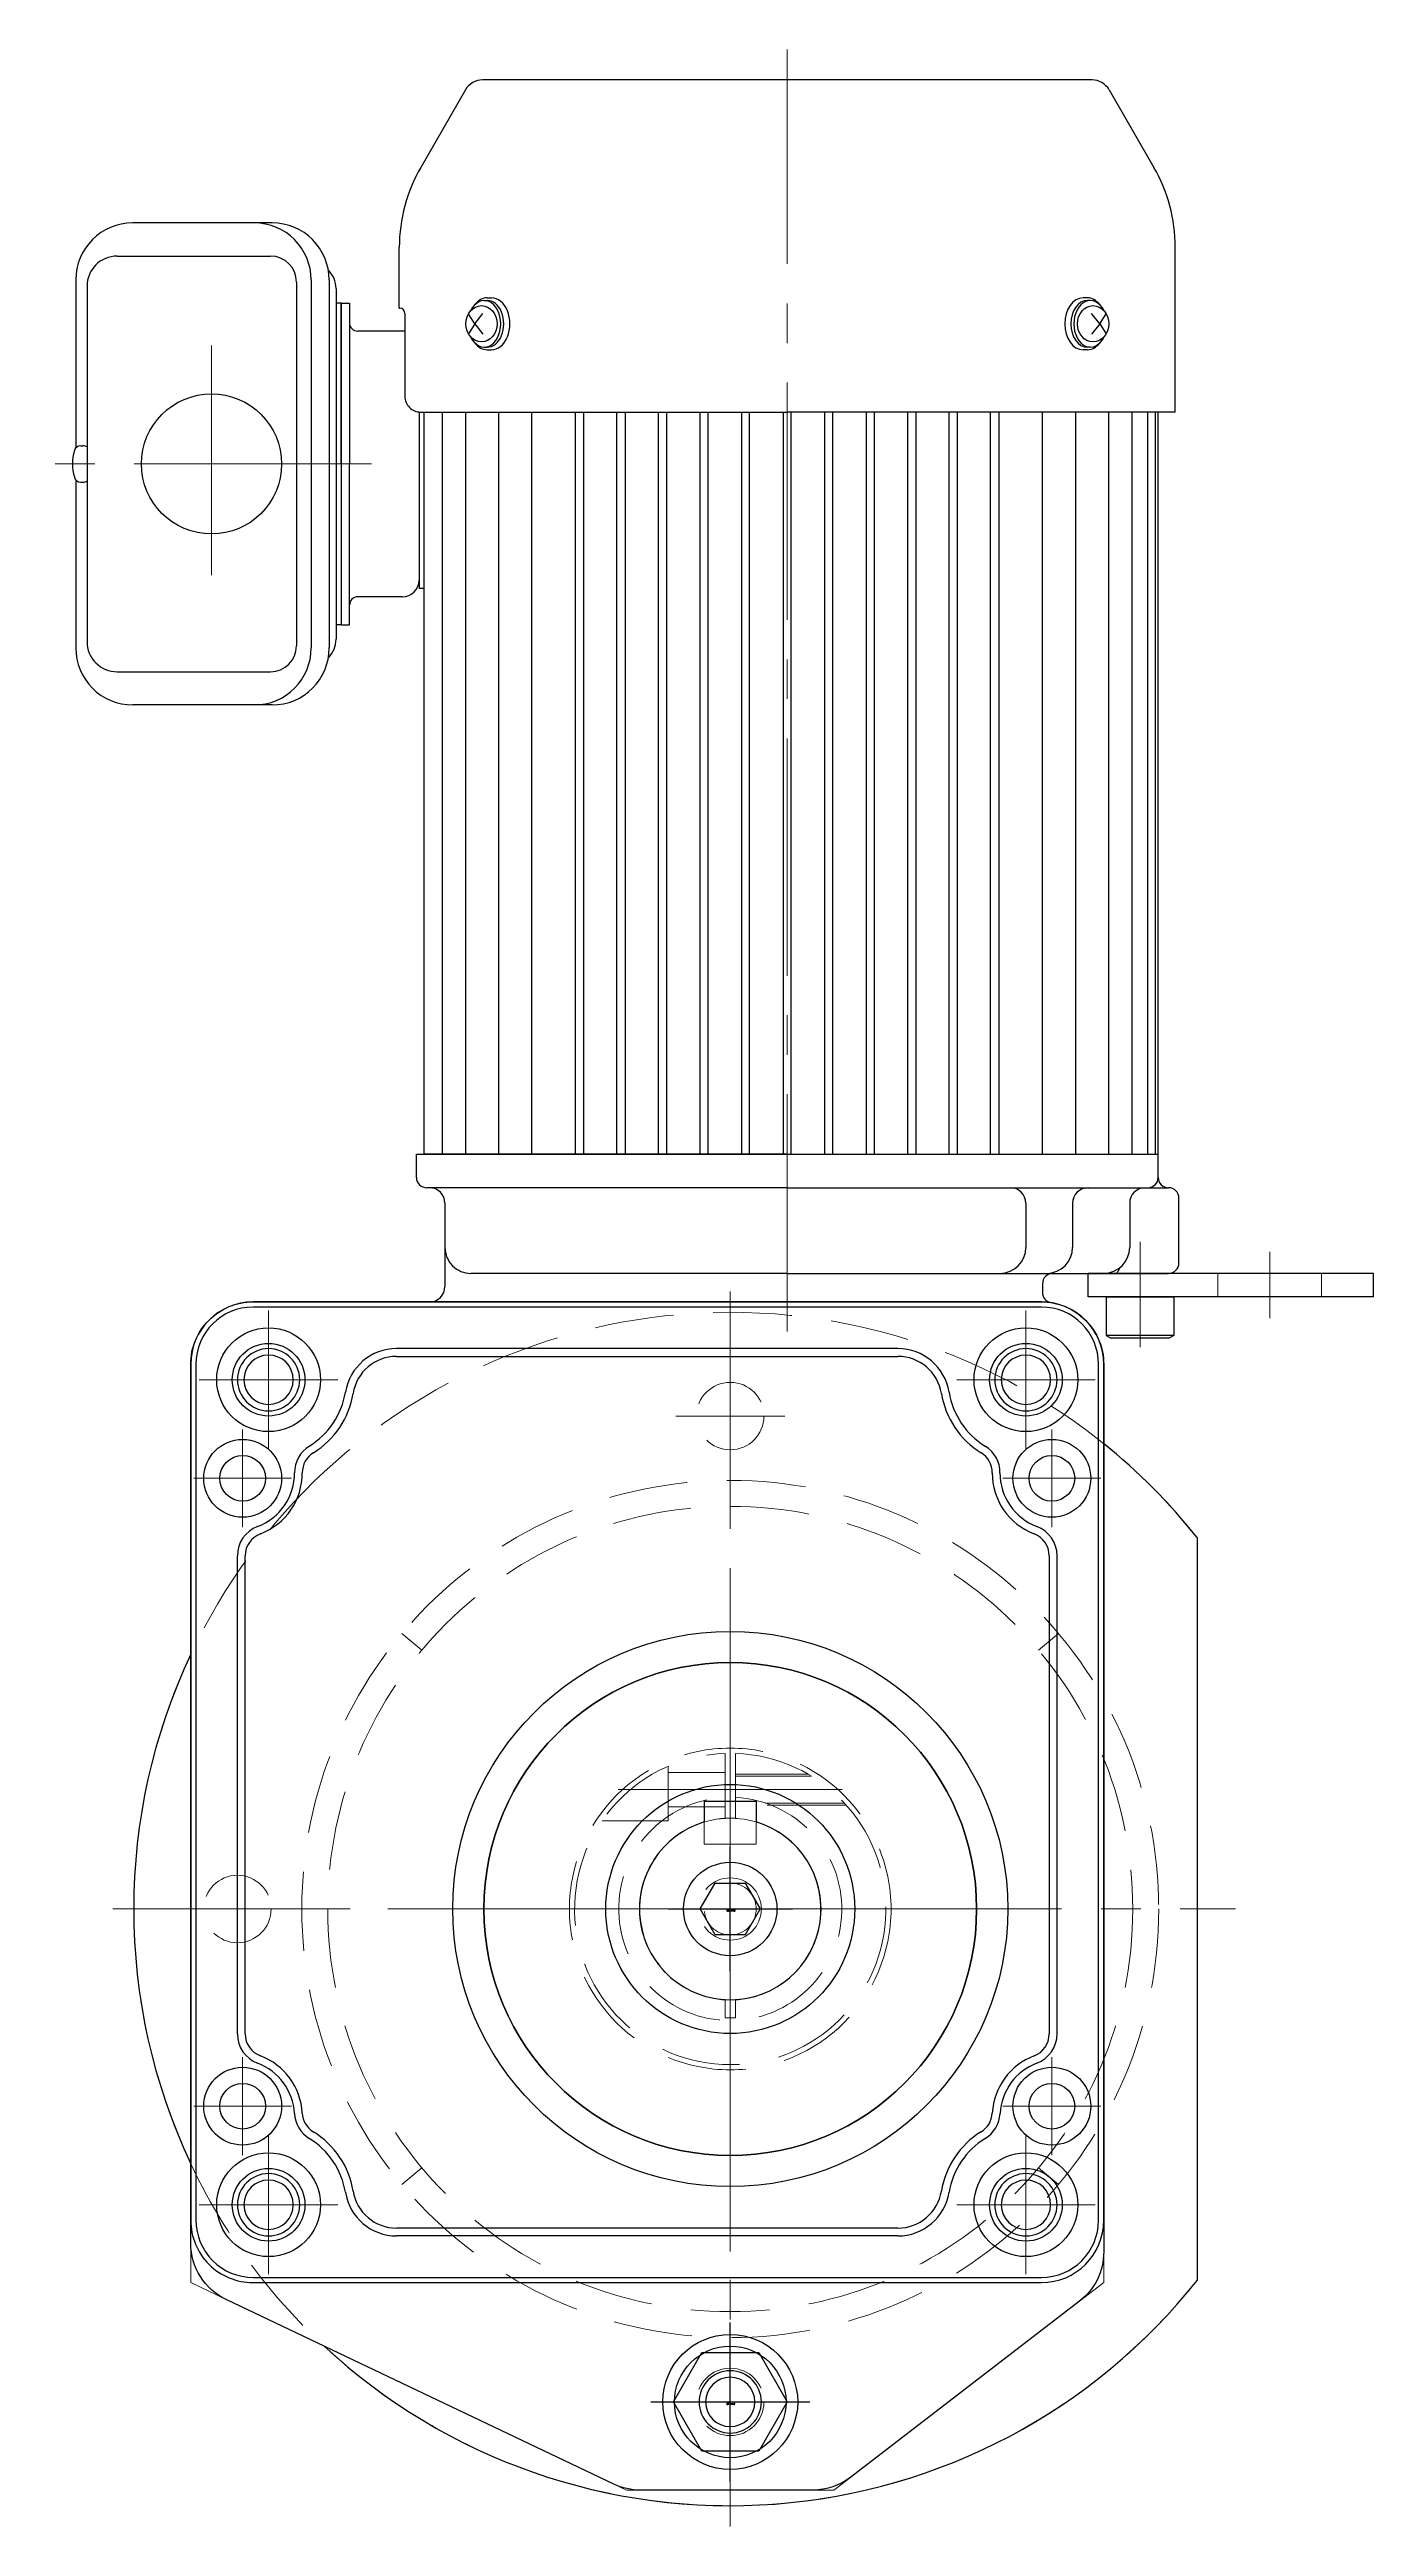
# Model space of a CAD drawing. Header units: millimetres. Extents: x 0 to 38884, y -3675 to 8056.
# Drawn here: x 13383.5 to 13638.7, y 3478.8 to 3956.2 of the extents above; entities that cross this region are included whole.
import ezdxf

# ---------------------------------------------------------------- set-up
doc = ezdxf.new("R2010")
doc.units = ezdxf.units.MM
doc.header["$LTSCALE"] = 2.4
doc.linetypes.add('CENTER2', pattern=[28.575, 19.05, -3.175, 3.175, -3.175])
doc.linetypes.add('HIDDEN', pattern=[9.525, 6.35, -3.175])
doc.layers.add('04_HIDDEN', color=2, linetype='HIDDEN', lineweight=13)
doc.layers.add('05_CENTER', color=4, linetype='CENTER2', lineweight=13)
doc.layers.add('10_DRAFT', color=8, linetype='Continuous', lineweight=0, plot=False)
doc.styles.add('KSS_TXT_L', font='txt.shx', dxfattribs={"height": 3, "bigfont": 'extfont2.shx'})

# ---------------------------------------------------------------- blocks, each defined once
blk = doc.blocks.new('SCSBN35-43a_1')
at = {"color": 0}
for p, q in [((-1, 21), (1, 21)), ((-1, 17.47), (-1, 21)), ((1, 17.47), (1, 21)), ((-1, -29.98), (-1, -17.47)), ((1, -29.98), (1, -17.47))]:
    blk.add_line(p, q, dxfattribs=at)
for radius, start, end in [(30, 271.9102, 268.0898), (17.5, 93.2758, 266.7242), (17.5, 273.2758, 86.7242)]:
    blk.add_arc((0, 0), radius, start, end, dxfattribs=at)
at = {"layer": '04_HIDDEN', "color": 0}
for p, q in [((-24.72, -17), (-12, -17)), ((-12, -27.5), (-12, -17)), ((-1, -19.7), (-12, -19.7)), ((22.36, -20), (1, -20)), ((22, -20.4), (1, -20.4)), ((-1, -26.3), (-12, -26.3)), ((15.64, -25.6), (1, -25.6)), ((14.97, -26), (1, -26))]:
    blk.add_line(p, q, dxfattribs=at)
blk.add_arc((0, 0), 21.5, 272.6659, 267.3341, dxfattribs=at)
at = {"layer": '05_CENTER', "color": 0}
for p, q in [((0, 33.15), (0, -33.15)), ((33.15, 0), (-33.15, 0)), ((21.59, -23), (-21.59, -23))]:
    blk.add_line(p, q, dxfattribs=at)
blk = doc.blocks.new('A$C527C7C34_1')
at = {"color": 0}
for p, q in [((-5, 16.77), (-5, 12.5)), ((5, 12.5), (5, 16.77)), ((-5, 12.5), (5, 12.5))]:
    blk.add_line(p, q, dxfattribs=at)
for radius in [17.5, 6, 5]:
    blk.add_circle((0, 0), radius, dxfattribs=at)
at = {"layer": '05_CENTER'}
for p, q in [((0, 21.5), (0, -21.5)), ((-21.5, 0), (21.5, 0))]:
    blk.add_line(p, q, dxfattribs=at)
blk = doc.blocks.new('A$C35045EA2_1')
at = {"color": 0, "linetype": 'CENTER2'}
for p, q in [((0, -12), (0, 12)), ((-12, 0), (12, 0))]:
    blk.add_line(p, q, dxfattribs=at)
at = {"color": 0}
for p, q in [((-5.77, 0), (-2.89, 5)), ((-2.89, 5), (2.89, 5)), ((2.89, 5), (5.77, 0)), ((-2.89, -5), (-5.77, 0)), ((5.77, 0), (2.89, -5)), ((2.89, -5), (-2.89, -5))]:
    blk.add_line(p, q, dxfattribs=at)
blk.add_circle((0, 0), 9, dxfattribs=at)
at = {"layer": '10_DRAFT', "style": 'KSS_TXT_L'}
blk.add_text('CS-M12', height=0.3, dxfattribs=at).set_placement((-0.7, -0.46))
blk = doc.blocks.new('A$C285C78E6_1')
at = {"color": 0, "linetype": 'CENTER2'}
for p, q in [((0, -15.31), (0, 15.31)), ((-15.31, 0), (15.31, 0))]:
    blk.add_line(p, q, dxfattribs=at)
at = {"color": 0}
for p, q in [((-10.97, 0), (-5.48, 9.5)), ((-5.48, 9.5), (5.48, 9.5)), ((5.48, 9.5), (10.97, 0)), ((-5.48, -9.5), (-10.97, 0)), ((10.97, 0), (5.48, -9.5)), ((5.48, -9.5), (-5.48, -9.5))]:
    blk.add_line(p, q, dxfattribs=at)
for radius in [13, 10.75]:
    blk.add_circle((0, 0), radius, dxfattribs=at)
at = {"layer": '10_DRAFT', "style": 'KSS_TXT_L'}
blk.add_text('BT-M12', height=0.3, dxfattribs=at).set_placement((-0.7, -0.55))
blk = doc.blocks.new('A$C7E3831AE_1')
at = {"color": 0}
blk.add_line((90, 71.59), (90, -71.59), dxfattribs=at)
for centre in [(0, 95), (-95, 0), (0, -95)]:
    blk.add_circle(centre, 6.5, dxfattribs=at)
for start, end in [(38.5, 132.8943), (132.8943, 154.7356), (154.7356, 205.2644), (205.2644, 308.762), (308.762, 321.5)]:
    blk.add_arc((0, 0), 115, start, end, dxfattribs=at)
at = {"layer": '04_HIDDEN'}
for p, q in [((-63.28, 53.09), (-59.45, 49.88)), ((63.28, 53.09), (59.45, 49.88)), ((-63.28, -53.09), (-59.45, -49.88)), ((63.28, -53.09), (59.45, -49.88))]:
    blk.add_line(p, q, dxfattribs=at)
for radius in [82.6, 77.6, 31]:
    blk.add_circle((0, 0), radius, dxfattribs=at)
at = {"layer": '05_CENTER'}
for p, q in [((0, 119), (0, -119)), ((-10.5, 95), (10.5, 95)), ((-95, -10.5), (-95, 10.5)), ((-119, 0), (97.42, 0)), ((-10.5, -95), (10.5, -95))]:
    blk.add_line(p, q, dxfattribs=at)
blk = doc.blocks.new('M12Tz_1')
at = {"color": 0}
for radius in [6, 4.75]:
    blk.add_circle((0, 0), radius, dxfattribs=at)
at = {"layer": '05_CENTER'}
for p, q in [((0, -10.33), (0, 10.33)), ((10.33, 0), (-10.33, 0))]:
    blk.add_line(p, q, dxfattribs=at)
blk = doc.blocks.new('A$C5C8B0B06_1')
at = {"color": 0}
blk.add_line((-64.42, -104), (-39.34, -104), dxfattribs=at)
blk.add_lwpolyline([(-64.42, -104), (105, -104, 0.414214), (117, -92), (117, 60, 0.414214), (105, 72), (-66.09, 72, 0.232852), (-75.6, 67.32), (-109.51, 23.24, 0.165408), (-112, 15.92), (-112, -17.29, 0.111564), (-110.83, -22.45), (-75.26, -97.16, 0.289281), (-64.42, -104)], format="xyb", dxfattribs=at)
blk.add_circle((0, 0), 47.5, dxfattribs=at)
at = {"layer": '05_CENTER'}
for p, q in [((0, 55.88), (0, -55.88)), ((-55.88, 0), (55.88, 0))]:
    blk.add_line(p, q, dxfattribs=at)
at = {"layer": '10_DRAFT'}
blk.add_line((-72, 72), (-55.25, 72), dxfattribs=at)
for points in [[(-75.6, 67.32), (-72, 72), (-66.09, 72)], [(-112, 15.92), (-112, 20), (-109.51, 23.24)], [(-112, -17.29), (-112, -20), (-110.83, -22.45)], [(-75.26, -97.16), (-72, -104), (-64.42, -104)]]:
    blk.add_lwpolyline(points, dxfattribs=at)
for p in [(-57, 57), (102, 57), (-95, 0), (-57, -89), (102, -89)]:
    blk.add_blockref('M12Tz_1', p)
blk = doc.blocks.new('GM-SHYPF-RH 0.75kW、1／5～1／60、200V、60Hza_1')
at = {"color": 0}
for p, q in [((-122.5, 124), (-122.5, 69)), ((-118, 124), (-122.5, 124)), ((-118, 124), (-118, 69)), ((-124.5, 86.5), (-137, 86.5)), ((-350.6, 73.04), (-335.65, 81.67)), ((-288.5, 85.8), (-320.25, 85.8)), ((-288.5, 85.8), (-288.5, 11)), ((-145.5, 82.5), (-288.5, 82.5)), ((-145.5, 82), (-288.5, 82)), ((-145.5, -60.5), (-145.5, 82.5)), ((-141, 82.5), (-145.5, 82.5)), ((-145.5, 11), (-145.5, 82.5)), ((-139, 11), (-139, 84.5)), ((-122.5, 11), (-122.5, 84.5)), ((-118, 85.5), (-110.5, 85.5)), ((-118, 72.5), (-118, 85.5)), ((-110.5, 85.5), (-110.5, 72.5)), ((-110.5, 85.5), (-110, 84.63)), ((-110, 84.63), (-110, 73.37)), ((-145.5, 80.5), (-288.5, 80.5)), ((-145.5, 77.5), (-288.5, 77.5)), ((-136, 77), (-127.5, 77)), ((-305.5, 71.25), (-307.43, 72.46)), ((-305.5, 71.25), (-303.57, 72.46)), ((-145.5, 73), (-288.5, 73)), ((-122.5, 74.5), (-123.5, 75.08)), ((-118, 72.5), (-110.5, 72.5)), ((-110.5, 72.5), (-110, 73.37)), ((60, 72), (-105, 72)), ((-352.5, 69.75), (-352.5, -47.75)), ((-310.5, 68.84), (-310.5, 68.02)), ((-310, 69.41), (-310, 68.84)), ((-305.5, 71.25), (-307.5, 69.67)), ((-305.5, 71.25), (-303.5, 69.67)), ((-301, 69.41), (-301, 68.84)), ((-300.5, 68.84), (-300.5, 68.02)), ((-118, 69), (-122.5, 69)), ((60, 71), (-105, 71)), ((-145.5, 66.59), (-288.5, 66.59)), ((-136, 66), (-127.5, 66)), ((24.09, 63), (-68.09, 63)), ((-32.53, 63), (-47.5, 63)), ((-145.5, 60.22), (-288.5, 60.22)), ((-120.5, 60.19), (-118.83, 60.19)), ((-117, 60), (-117, -92)), ((-116, 60), (-116, -92)), ((-68.09, 61.5), (24.09, 61.5)), ((71, -92), (71, 60)), ((72, -92), (72, 60)), ((-136, 56.99), (-127.5, 56.99)), ((-145.5, 51.85), (-288.5, 51.85)), ((-145.5, 50.2), (-288.5, 50.2)), ((-145.5, 43.84), (-288.5, 43.84)), ((-145.5, 42.21), (-288.5, 42.21)), ((-145.5, 35.81), (-288.5, 35.81)), ((-145.5, 34.22), (-288.5, 34.22)), ((-108, 32.32), (-108, -64.32)), ((-106.5, -64.32), (-106.5, 32.32)), ((61.5, 32.32), (61.5, -64.32)), ((63, 32.32), (63, -64.32)), ((-145.5, 27.78), (-288.5, 27.78)), ((-145.5, 26.24), (-288.5, 26.24)), ((-145.5, 19.75), (-288.5, 19.75)), ((-145.5, 18.26), (-288.5, 18.26)), ((-145.5, 11.73), (-288.5, 11.73)), ((-288.5, -59.72), (-288.5, 11)), ((-145.5, 10.27), (-288.5, 10.27)), ((-145.5, 11), (-145.5, -59)), ((-139, 11), (-139, -58.5)), ((-122.5, 11), (-122.5, -50)), ((-20.8, 5), (-16.77, 5)), ((-20.8, -5), (-20.8, 5)), ((-145.5, 3.74), (-288.5, 3.74)), ((-145.5, 2.25), (-288.5, 2.25)), ((-145.5, -4.24), (-288.5, -4.24)), ((-145.5, -5.78), (-288.5, -5.78)), ((-20.8, -5), (-16.77, -5)), ((-145.5, -12.22), (-288.5, -12.22)), ((-145.5, -13.81), (-288.5, -13.81)), ((-145.5, -20.21), (-288.5, -20.21)), ((-145.5, -21.84), (-288.5, -21.84)), ((-145.5, -28.2), (-288.5, -28.2)), ((-145.5, -29.85), (-288.5, -29.85)), ((-145.5, -38.22), (-288.5, -38.22)), ((-310.5, -46.84), (-310.5, -46.02)), ((-310, -47.41), (-310, -46.84)), ((-305.5, -49.25), (-307.5, -47.67)), ((-305.5, -49.25), (-303.5, -47.67)), ((-301, -47.41), (-301, -46.84)), ((-300.5, -46.84), (-300.5, -46.02)), ((-145.5, -44.59), (-288.5, -44.59)), ((-350.6, -51.04), (-335.65, -59.67)), ((-305.5, -49.25), (-307.43, -50.46)), ((-305.5, -49.25), (-303.57, -50.46)), ((-145.5, -51), (-288.5, -51)), ((-145.5, -55.5), (-288.5, -55.5)), ((-136, -55), (-120, -55)), ((-145.5, -59), (-288.5, -59)), ((-288.5, -60), (-254.5, -60)), ((-254.5, -59), (-254.5, -60)), ((-141, -60.5), (-145.5, -60.5)), ((-308.5, -63.8), (-320.25, -63.8)), ((-308.5, -63.8), (-308.5, -63.72)), ((-307.5, -62.72), (-291.5, -62.72)), ((-304.1, -63.2), (-304.1, -71.8)), ((-252.9, -63.2), (-252.9, -71.8)), ((-312.3, -76), (-244.7, -76)), ((-309.5, -75), (-309.5, -73.4)), ((-309.5, -73.4), (-278.5, -73.4)), ((-278.5, -75), (-309.5, -75)), ((-309.5, -75), (-247.5, -75)), ((-309.5, -75), (-309.5, -76)), ((-247.5, -73.4), (-278.5, -73.4)), ((-278.5, -75), (-247.5, -75)), ((-247.5, -75), (-247.5, -73.4)), ((-247.5, -75), (-247.5, -76)), ((-313.95, -77.31), (-243.05, -77.31)), ((-313.95, -80.78), (-243.05, -80.78)), ((-313.55, -83.62), (-243.45, -83.62)), ((-324.95, -88.31), (-324.95, -115.17)), ((-318.55, -118.2), (-318.55, -88.62)), ((-238.45, -118.2), (-238.45, -88.62)), ((-232.05, -88.31), (-232.05, -115.17)), ((24.09, -93.5), (-68.09, -93.5)), ((24.09, -95), (-68.09, -95)), ((-32.53, -95), (-47.5, -95)), ((-105, -103), (60, -103)), ((-105, -104), (60, -104)), ((-312.75, -124), (-244.25, -124)), ((-313.95, -126.17), (-281.56, -126.17)), ((-282, -125.2), (-282, -124.8)), ((-275.44, -126.17), (-243.05, -126.17)), ((-275, -125.2), (-275, -124.8))]:
    blk.add_line(p, q, dxfattribs=at)
for centre, radius in [((-102, 57), 10), ((-83, 62), 7.5), ((38, 62), 7.5), ((57, 57), 10), ((-102, 57), 7), ((-83, 62), 4.4), ((38, 62), 4.4), ((57, 57), 7), ((0, 0), 53.5), ((0, 0), 47.5), ((0, 0), 24), ((-102, -89), 10), ((57, -89), 10), ((-102, -89), 7), ((57, -89), 7), ((-278.5, -100), 13.5), ((-83, -94), 7.5), ((-83, -94), 4.4), ((38, -94), 7.5), ((38, -94), 4.4)]:
    blk.add_circle(centre, radius, dxfattribs=at)
for centre, radius, start, end in [((-137, 84.5), 2, 90, 180), ((-124.5, 84.5), 2, 0, 90), ((-320.25, 55), 30.8, 90, 120), ((-141, 84.5), 2, 270, 0), ((-141, 80.5), 2, 0, 90), ((-136, 80), 3, 180, 270), ((-127.5, 72), 5, 0, 90), ((-348.7, 69.75), 3.8, 120, 180), ((-105, 60), 12, 90, 180), ((60, 60), 12, 0, 90), ((-136, 69), 3, 180, 270), ((-105, 60), 11, 90, 180), ((60, 60), 11, 0, 90), ((-127.5, 61), 5, 0, 90), ((-120.5, 62.19), 2, 180, 270), ((-68.09, 57), 6, 90, 159.3338), ((24.09, 57), 6, 20.6662, 90), ((-118.83, 62.19), 2, 270, 350.9859), ((-84, 63), 12.5, 269.6249, 339.3338), ((-84, 63), 11, 269.6249, 339.3338), ((-68.09, 57), 4.5, 90, 159.3338), ((24.09, 57), 4.5, 20.6662, 90), ((40, 63), 12.5, 200.6662, 266.9553), ((40, 63), 11, 200.6662, 266.9553), ((-136, 53.99), 3, 90, 180), ((-127.5, 51.99), 5, 0, 90), ((-102, 57), 15, 279.2069, 328.412), ((-102, 57), 16.5, 279.2069, 328.412), ((-84.11, 46), 6, 89.6249, 148.412), ((-84.11, 46), 4.5, 89.6249, 148.412), ((39.1, 46.02), 4.5, 31.5123, 86.9553), ((39.1, 46.02), 6, 31.5123, 86.9553), ((57, 57), 16.5, 211.5123, 260.7931), ((57, 57), 15, 211.5123, 260.7931), ((-98, 32.32), 10, 99.2069, 180), ((-98, 32.32), 8.5, 99.2069, 180), ((53, 32.32), 8.5, 0, 80.7931), ((53, 32.32), 10, 0, 80.7931), ((0, 0), 17.5, 196.6015, 163.3985), ((-348.7, -47.75), 3.8, 180, 240), ((-127.5, -50), 5, 270, 0), ((-136, -58), 3, 90, 180), ((-120, -58), 3, 0, 90), ((-320.25, -33), 30.8, 240, 270), ((-291.5, -59.72), 3, 270, 0), ((-256.1, -63.2), 3.2, 0, 90), ((-141, -58.5), 2, 270, 0), ((-307.5, -63.72), 1, 90, 180), ((-300.9, -63.2), 3.2, 171.3332, 180), ((-98, -64.32), 10, 180, 260.7931), ((-98, -64.32), 8.5, 180, 260.7931), ((53, -64.32), 8.5, 279.2069, 0), ((53, -64.32), 10, 279.2069, 0), ((-312.3, -81), 5, 90, 135.074), ((-305.7, -71.8), 1.6, 270, 0), ((-251.3, -71.8), 1.6, 180, 270), ((-244.7, -81), 5, 44.926, 90), ((-102, -89), 15, 31.586, 80.7931), ((-102, -89), 16.5, 31.586, 80.7931), ((57, -89), 16.5, 99.2069, 148.4898), ((57, -89), 15, 99.2069, 148.4898), ((-313.95, -88.31), 11, 90, 180), ((-313.95, -91.78), 11, 90, 180), ((-243.05, -88.31), 11, 0, 90), ((-243.05, -91.78), 11, 0, 90), ((-84.11, -78), 6, 211.586, 270.3738), ((-84.11, -78), 4.5, 211.586, 270.3738), ((39.1, -78.02), 4.5, 273.046, 328.4898), ((-313.55, -88.62), 5, 90, 180), ((-243.45, -88.62), 5, 0, 90), ((-84, -95), 12.5, 20.6684, 90.3738), ((-84, -95), 11, 20.6684, 90.3738), ((40, -95), 12.5, 93.046, 159.3316), ((40, -95), 11, 93.046, 159.3316), ((39.1, -78.02), 6, 273.046, 328.4898), ((-68.09, -89), 4.5, 200.6684, 270), ((24.09, -89), 4.5, 270, 339.3316), ((-105, -92), 12, 180, 270), ((-105, -92), 11, 180, 270), ((-68.09, -89), 6, 200.6684, 270), ((24.09, -89), 6, 270, 339.3316), ((60, -92), 12, 270, 0), ((60, -92), 11, 270, 0), ((-313.95, -115.17), 11, 180, 270), ((-312.75, -118.2), 5.8, 180, 270), ((-244.25, -118.2), 5.8, 270, 0), ((-243.05, -115.17), 11, 270, 0), ((-280.5, -124.8), 1.5, 147.769, 180), ((-276.5, -124.8), 1.5, 0, 32.231), ((-280.7, -125.2), 1.3, 180, 253.3985), ((-278.5, -117.82), 9, 253.3985, 286.6015), ((-276.3, -125.2), 1.3, 286.6015, 0)]:
    blk.add_arc(centre, radius, start, end, dxfattribs=at)
for centre, major_axis, start_param, end_param in [((-305.5, 69.41), (4.5, 0), 2.158707, 7.266071), ((-305.5, 68.84), (5, 0), 2.402321, 3.141593), ((-305.5, 68.02), (5, 0), 3.141593, 6.283185), ((-305.5, 68.84), (4.5, 0), 3.141593, 6.283185), ((-305.5, 68.84), (5, 0), 0, 0.739272), ((-305.5, -46.02), (5, 0), 0, 3.141593), ((-305.5, -46.84), (5, 0), 3.141593, 3.880864), ((-305.5, -47.41), (4.5, 0), 5.300299, 10.407664), ((-305.5, -46.84), (4.5, 0), 0, 3.141593), ((-305.5, -46.84), (5, 0), 5.543913, 6.283185)]:
    blk.add_ellipse(centre, major_axis=major_axis, ratio=0.707107, start_param=start_param, end_param=end_param, dxfattribs=at)
for centre in [(-305.5, 69.94), (-305.5, -47.94)]:
    blk.add_ellipse(centre, major_axis=(3.5, 0), ratio=0.860398, dxfattribs=at)
at = {"layer": '04_HIDDEN', "color": 0}
for p, q in [((-118, 114), (-122.5, 114)), ((-118, 94), (-122.5, 94))]:
    blk.add_line(p, q, dxfattribs=at)
at = {"layer": '05_CENTER', "color": 0}
for p, q in [((-113.85, 104), (-126.65, 104)), ((-108.29, 79), (-128.59, 79)), ((-102, 70.35), (-102, 43.65)), ((-83, 71.43), (-83, 52.57)), ((38, 71.43), (38, 52.57)), ((57, 70.35), (57, 43.65)), ((0, -66), (0, 66)), ((-73.57, 62), (-92.43, 62)), ((47.43, 62), (28.57, 62)), ((-88.65, 57), (-115.35, 57)), ((70.35, 57), (43.65, 57)), ((-111.29, 11), (-358.36, 11)), ((66, 0), (-66, 0)), ((-278.5, -69.17), (-278.5, -131.23)), ((-102, -75.65), (-102, -102.35)), ((57, -75.65), (57, -102.35)), ((-83, -84.57), (-83, -103.43)), ((38, -84.57), (38, -103.43)), ((-88.65, -89), (-115.35, -89)), ((70.35, -89), (43.65, -89)), ((-73.57, -94), (-92.43, -94)), ((47.43, -94), (28.57, -94)), ((-301.32, -100), (-257.04, -100))]:
    blk.add_line(p, q, dxfattribs=at)

msp = doc.modelspace()

# ---------------------------------------------------------------- linework, layer by layer
msp.add_line((13604.6988, 3669.4359), (13604.6988, 3526.2577))
for start, end in [(38.49995, 51.237988), (154.735589, 205.264411), (227.105713, 321.50005)]:
    msp.add_arc((13514.6988, 3597.8468), 115, start, end)

# ---------------------------------------------------------------- block references
at = {"color": 4, "rotation": 270}
msp.add_blockref('GM-SHYPF-RH 0.75kW、1／5～1／60、200V、60Hza_1', (13514.6988, 3597.8468), dxfattribs=at)
at = {"xscale": -1, "rotation": 270}
msp.add_blockref('A$C5C8B0B06_1', (13514.6988, 3597.8468), dxfattribs=at)
for name, p in [('A$C35045EA2_1', (13514.6988, 3597.8468)), ('A$C285C78E6_1', (13514.6988, 3502.8468))]:
    msp.add_blockref(name, p)
at = {"layer": '04_HIDDEN'}
for name in ['A$C7E3831AE_1', 'A$C527C7C34_1']:
    msp.add_blockref(name, (13514.6988, 3597.8468), dxfattribs=at)
at = {"layer": '04_HIDDEN', "color": 4, "xscale": -1, "rotation": 180}
msp.add_blockref('SCSBN35-43a_1', (13514.6988, 3597.8468), dxfattribs=at)

doc.saveas('drawing.dxf')
